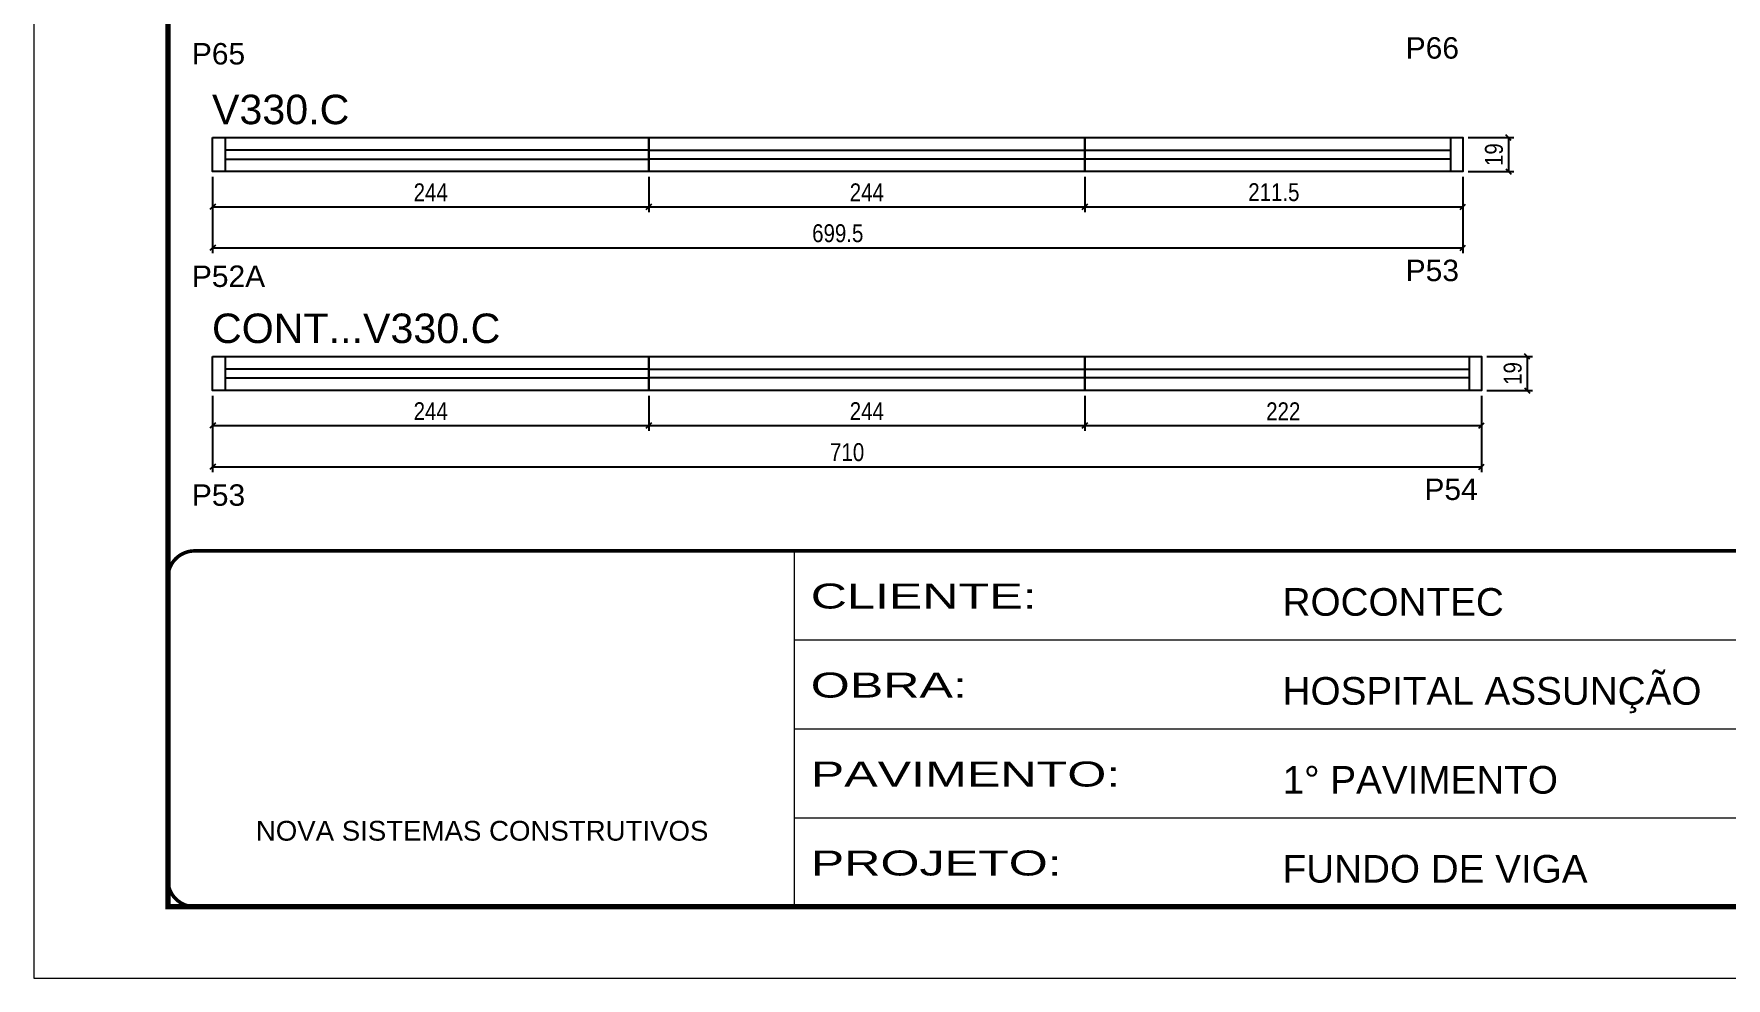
# Model space of a CAD drawing. Extents: x 3090 to 9343, y 762 to 5258.
# Drawn here: x 4688 to 5635, y 1911 to 2439 of the extents above; entities that cross this region are included whole.
import ezdxf

# ---------------------------------------------------------------- set-up
doc = ezdxf.new("R2010")
doc.units = 0
doc.linetypes.add('CONTINUO', pattern=[0])
doc.linetypes.add('DASHED', pattern=[0.75, 0.5, -0.25])
for name, color, linetype in [('5', 5, 'Continuous'), ('NOMENCLATURA', 7, 'Continuous'), ('Painéis', 200, 'Continuous'), ('SARR_2.2x7', 40, 'Continuous')]:
    doc.layers.add(name, color=color, linetype=linetype)
for name, color, linetype, lineweight in [('Folhas', 255, 'Continuous', 9), ('Romaneio', 3, 'Continuous', 13), ('SARRAFO DE PRESSAO', 251, 'DASHED', 9)]:
    doc.layers.add(name, color=color, linetype=linetype, lineweight=lineweight)
doc.styles.add('ARIAL', font='arial.ttf')
doc.styles.add('COTA TECNICA-50', font='techl___.ttf', dxfattribs={"height": 10})
doc.styles.get("Standard").update_dxf_attribs({"font": 'arial.ttf'})
doc.styles.add('Tecnologia', font='')
doc.styles.get('Tecnologia').set_extended_font_data('Forgotten Futurist')
doc.dimstyles.new('COTA PAINEL-50', dxfattribs={"dimtxt": 10, "dimasz": 3, "dimexe": 3, "dimexo": 3, "dimgap": 3, "dimtad": 1, "dimdec": 1, "dimzin": 12, "dimdsep": 46, "dimtxsty": 'COTA TECNICA-50', "dimblk1": 'OBLIQUE', "dimblk2": 'OBLIQUE', "dimsah": 1, "dimcen": 0.9, "dimclrd": 4, "dimclre": 4, "dimclrt": 240, "dimadec": 1, "dimazin": 3, "dimtfac": 1, "dimtdec": 1, "dimtmove": 0, "dimatfit": 3, "dimfxl": 1, "dimtolj": 1, "dimtzin": 12, "dimarcsym": 0})

# ---------------------------------------------------------------- blocks, each defined once
blk = doc.blocks.new('9999999999')
at = {"color": 30, "linetype": 'CONTINUO'}
for p, q in [((98564.56, 34230.21), (98564.56, 34429.45)), ((98564.56, 34379.64), (99583.98, 34379.64)), ((98564.56, 34329.83), (99487.98, 34329.83)), ((98564.56, 34280.02), (99487.98, 34280.02))]:
    blk.add_line(p, q, dxfattribs=at)
at = {"color": 30, "linetype": 'CONTINUO', "const_width": 2}
blk.add_lwpolyline([(99583.98, 34230.21), (99583.98, 34414.45, 0.414214), (99568.98, 34429.45), (98228.98, 34429.45, 0.414214), (98213.98, 34414.45), (98213.98, 34245.21, 0.414214), (98228.98, 34230.21), (99583.98, 34230.21)], format="xyb", dxfattribs=at)
at = {"layer": 'Folhas'}
blk.add_lwpolyline([(98138.98, 34190.21), (99623.98, 34190.21), (99623.98, 35240.21), (98138.98, 35240.21)], close=True, dxfattribs=at)
at = {"layer": 'Folhas', "color": 30, "const_width": 3}
blk.add_lwpolyline([(98213.98, 34230.21), (99583.98, 34230.21), (99583.98, 35200.21), (98213.98, 35200.21)], close=True, dxfattribs=at)
at = {"color": 7, "linetype": 'Continuous', "ltscale": 5, "style": 'ARIAL'}
for s, height, p in [('ROCONTEC', 15.483, (98837.68, 34393.13)), ('HOSPITAL ASSUNÇÃO', 15.4829, (98837.68, 34343.32)), ('1° PAVIMENTO', 15.4829, (98837.68, 34293.51)), ('NOVA SISTEMAS CONSTRUTIVOS', 11.0592, (98263.19, 34267.21)), ('FUNDO DE VIGA', 15.4829, (98837.68, 34243.7))]:
    blk.add_text(s, height=height, dxfattribs=at).set_placement(p)
at = {"layer": 'Folhas', "color": 7, "style": 'Tecnologia', "width": 1.5}
for s, p in [('CLIENTE:', (98573.65, 34397.17)), ('OBRA:', (98573.65, 34347.31)), ('PAVIMENTO:', (98573.65, 34297.5)), ('PROJETO:', (98573.65, 34247.69))]:
    blk.add_text(s, height=14, dxfattribs=at).set_placement(p)
blk = doc.blocks.new('_Oblique')
at = {"color": 0, "linetype": 'ByBlock', "lineweight": -2}
blk.add_line((-0.5, -0.5), (0.5, 0.5), dxfattribs=at)
blk = doc.blocks.new('*D46')
at = {"layer": 'Defpoints', "color": 0, "linetype": 'ByBlock', "transparency": 16777216}
for p in [(4788.48, 2362.14), (5487.98, 2362.14), (5487.98, 2319.43)]:
    blk.add_point(p, dxfattribs=at)
at = {"layer": 'Romaneio', "color": 4, "linetype": 'ByBlock', "lineweight": -2, "transparency": 16777216}
for p, q in [((4788.48, 2359.14), (4788.48, 2316.43)), ((5487.98, 2359.14), (5487.98, 2316.43)), ((4788.48, 2319.43), (5487.98, 2319.43))]:
    blk.add_line(p, q, dxfattribs=at)
at = {"layer": 'Romaneio', "color": 4, "linetype": 'ByBlock', "lineweight": -2, "transparency": 16777216, "xscale": 3, "yscale": 3, "zscale": 3, "rotation": 180}
blk.add_blockref('_Oblique', (4788.48, 2319.43), dxfattribs=at)
at = {"layer": 'Romaneio', "color": 4, "linetype": 'ByBlock', "lineweight": -2, "transparency": 16777216, "xscale": 3, "yscale": 3, "zscale": 3}
blk.add_blockref('_Oblique', (5487.98, 2319.43), dxfattribs=at)
at = {"layer": 'Romaneio', "color": 240, "linetype": 'ByBlock', "transparency": 16777216, "insert": (5138.23, 2327.57), "char_height": 10, "attachment_point": 5, "style": 'COTA TECNICA-50'}
blk.add_mtext('\\A1;699.5', dxfattribs=at)
blk = doc.blocks.new('*D279')
at = {"layer": 'Defpoints', "color": 0, "linetype": 'ByBlock', "transparency": 16777216}
for p in [(4788.48, 2362.14), (5032.48, 2362.14), (5032.48, 2342.46)]:
    blk.add_point(p, dxfattribs=at)
at = {"layer": 'Romaneio', "color": 4, "linetype": 'ByBlock', "lineweight": -2, "transparency": 16777216}
for p, q in [((4788.48, 2359.14), (4788.48, 2339.46)), ((5032.48, 2359.14), (5032.48, 2339.46)), ((4788.48, 2342.46), (5032.48, 2342.46))]:
    blk.add_line(p, q, dxfattribs=at)
at = {"layer": 'Romaneio', "color": 4, "linetype": 'ByBlock', "lineweight": -2, "transparency": 16777216, "xscale": 3, "yscale": 3, "zscale": 3, "rotation": 180}
blk.add_blockref('_Oblique', (4788.48, 2342.46), dxfattribs=at)
at = {"layer": 'Romaneio', "color": 4, "linetype": 'ByBlock', "lineweight": -2, "transparency": 16777216, "xscale": 3, "yscale": 3, "zscale": 3}
blk.add_blockref('_Oblique', (5032.48, 2342.46), dxfattribs=at)
at = {"layer": 'Romaneio', "color": 240, "linetype": 'ByBlock', "transparency": 16777216, "insert": (4910.48, 2350.53), "char_height": 10, "attachment_point": 5, "style": 'COTA TECNICA-50'}
blk.add_mtext('\\A1;244', dxfattribs=at)
blk = doc.blocks.new('*D280')
at = {"layer": 'Defpoints', "color": 0, "linetype": 'ByBlock', "transparency": 16777216}
for p in [(5032.48, 2362.14), (5276.48, 2362.14), (5276.48, 2342.46)]:
    blk.add_point(p, dxfattribs=at)
at = {"layer": 'Romaneio', "color": 4, "linetype": 'ByBlock', "lineweight": -2, "transparency": 16777216}
for p, q in [((5032.48, 2359.14), (5032.48, 2339.46)), ((5276.48, 2359.14), (5276.48, 2339.46)), ((5032.48, 2342.46), (5276.48, 2342.46))]:
    blk.add_line(p, q, dxfattribs=at)
at = {"layer": 'Romaneio', "color": 4, "linetype": 'ByBlock', "lineweight": -2, "transparency": 16777216, "xscale": 3, "yscale": 3, "zscale": 3, "rotation": 180}
blk.add_blockref('_Oblique', (5032.48, 2342.46), dxfattribs=at)
at = {"layer": 'Romaneio', "color": 4, "linetype": 'ByBlock', "lineweight": -2, "transparency": 16777216, "xscale": 3, "yscale": 3, "zscale": 3}
blk.add_blockref('_Oblique', (5276.48, 2342.46), dxfattribs=at)
at = {"layer": 'Romaneio', "color": 240, "linetype": 'ByBlock', "transparency": 16777216, "insert": (5154.48, 2350.53), "char_height": 10, "attachment_point": 5, "style": 'COTA TECNICA-50'}
blk.add_mtext('\\A1;244', dxfattribs=at)
blk = doc.blocks.new('*D281')
at = {"layer": 'Defpoints', "color": 0, "linetype": 'ByBlock', "transparency": 16777216}
for p in [(5276.48, 2362.14), (5487.98, 2362.14), (5487.98, 2342.46)]:
    blk.add_point(p, dxfattribs=at)
at = {"layer": 'Romaneio', "color": 4, "linetype": 'ByBlock', "lineweight": -2, "transparency": 16777216}
for p, q in [((5276.48, 2359.14), (5276.48, 2339.46)), ((5487.98, 2359.14), (5487.98, 2339.46)), ((5276.48, 2342.46), (5487.98, 2342.46))]:
    blk.add_line(p, q, dxfattribs=at)
at = {"layer": 'Romaneio', "color": 4, "linetype": 'ByBlock', "lineweight": -2, "transparency": 16777216, "xscale": 3, "yscale": 3, "zscale": 3, "rotation": 180}
blk.add_blockref('_Oblique', (5276.48, 2342.46), dxfattribs=at)
at = {"layer": 'Romaneio', "color": 4, "linetype": 'ByBlock', "lineweight": -2, "transparency": 16777216, "xscale": 3, "yscale": 3, "zscale": 3}
blk.add_blockref('_Oblique', (5487.98, 2342.46), dxfattribs=at)
at = {"layer": 'Romaneio', "color": 240, "linetype": 'ByBlock', "transparency": 16777216, "insert": (5382.23, 2350.57), "char_height": 10, "attachment_point": 5, "style": 'COTA TECNICA-50'}
blk.add_mtext('\\A1;211.5', dxfattribs=at)
blk = doc.blocks.new('*D47')
at = {"layer": 'Defpoints', "color": 0, "linetype": 'ByBlock', "transparency": 16777216}
for p in [(5487.98, 2381.14), (5487.98, 2362.14), (5513.49, 2362.14)]:
    blk.add_point(p, dxfattribs=at)
at = {"layer": 'Romaneio', "color": 4, "linetype": 'ByBlock', "lineweight": -2, "transparency": 16777216}
for p, q in [((5490.98, 2381.14), (5516.49, 2381.14)), ((5513.49, 2381.14), (5513.49, 2362.14)), ((5490.98, 2362.14), (5516.49, 2362.14))]:
    blk.add_line(p, q, dxfattribs=at)
at = {"layer": 'Romaneio', "color": 4, "linetype": 'ByBlock', "lineweight": -2, "transparency": 16777216, "xscale": 3, "yscale": 3, "zscale": 3}
for p, rotation in [((5513.49, 2381.14), 90), ((5513.49, 2362.14), 270)]:
    blk.add_blockref('_Oblique', p, dxfattribs=dict(at, rotation=rotation))
at = {"layer": 'Romaneio', "color": 240, "linetype": 'ByBlock', "transparency": 16777216, "insert": (5505.41, 2371.64), "char_height": 10, "attachment_point": 5, "rotation": 90, "style": 'COTA TECNICA-50'}
blk.add_mtext('\\A1;19', dxfattribs=at)
blk = doc.blocks.new('*D48')
at = {"layer": 'Defpoints', "color": 0, "linetype": 'ByBlock', "transparency": 16777216}
for p in [(4788.48, 2239.61), (5498.48, 2239.61), (5498.48, 2196.9)]:
    blk.add_point(p, dxfattribs=at)
at = {"layer": 'Romaneio', "color": 4, "linetype": 'ByBlock', "lineweight": -2, "transparency": 16777216}
for p, q in [((4788.48, 2236.61), (4788.48, 2193.9)), ((5498.48, 2236.61), (5498.48, 2193.9)), ((4788.48, 2196.9), (5498.48, 2196.9))]:
    blk.add_line(p, q, dxfattribs=at)
at = {"layer": 'Romaneio', "color": 4, "linetype": 'ByBlock', "lineweight": -2, "transparency": 16777216, "xscale": 3, "yscale": 3, "zscale": 3, "rotation": 180}
blk.add_blockref('_Oblique', (4788.48, 2196.9), dxfattribs=at)
at = {"layer": 'Romaneio', "color": 4, "linetype": 'ByBlock', "lineweight": -2, "transparency": 16777216, "xscale": 3, "yscale": 3, "zscale": 3}
blk.add_blockref('_Oblique', (5498.48, 2196.9), dxfattribs=at)
at = {"layer": 'Romaneio', "color": 240, "linetype": 'ByBlock', "transparency": 16777216, "insert": (5143.48, 2205), "char_height": 10, "attachment_point": 5, "style": 'COTA TECNICA-50'}
blk.add_mtext('\\A1;710', dxfattribs=at)
blk = doc.blocks.new('*D282')
at = {"layer": 'Defpoints', "color": 0, "linetype": 'ByBlock', "transparency": 16777216}
for p in [(4788.48, 2239.61), (5032.48, 2239.61), (5032.48, 2219.93)]:
    blk.add_point(p, dxfattribs=at)
at = {"layer": 'Romaneio', "color": 4, "linetype": 'ByBlock', "lineweight": -2, "transparency": 16777216}
for p, q in [((4788.48, 2236.61), (4788.48, 2216.93)), ((5032.48, 2236.61), (5032.48, 2216.93)), ((4788.48, 2219.93), (5032.48, 2219.93))]:
    blk.add_line(p, q, dxfattribs=at)
at = {"layer": 'Romaneio', "color": 4, "linetype": 'ByBlock', "lineweight": -2, "transparency": 16777216, "xscale": 3, "yscale": 3, "zscale": 3, "rotation": 180}
blk.add_blockref('_Oblique', (4788.48, 2219.93), dxfattribs=at)
at = {"layer": 'Romaneio', "color": 4, "linetype": 'ByBlock', "lineweight": -2, "transparency": 16777216, "xscale": 3, "yscale": 3, "zscale": 3}
blk.add_blockref('_Oblique', (5032.48, 2219.93), dxfattribs=at)
at = {"layer": 'Romaneio', "color": 240, "linetype": 'ByBlock', "transparency": 16777216, "insert": (4910.48, 2228), "char_height": 10, "attachment_point": 5, "style": 'COTA TECNICA-50'}
blk.add_mtext('\\A1;244', dxfattribs=at)
blk = doc.blocks.new('*D283')
at = {"layer": 'Defpoints', "color": 0, "linetype": 'ByBlock', "transparency": 16777216}
for p in [(5032.48, 2239.61), (5276.48, 2239.61), (5276.48, 2219.93)]:
    blk.add_point(p, dxfattribs=at)
at = {"layer": 'Romaneio', "color": 4, "linetype": 'ByBlock', "lineweight": -2, "transparency": 16777216}
for p, q in [((5032.48, 2236.61), (5032.48, 2216.93)), ((5276.48, 2236.61), (5276.48, 2216.93)), ((5032.48, 2219.93), (5276.48, 2219.93))]:
    blk.add_line(p, q, dxfattribs=at)
at = {"layer": 'Romaneio', "color": 4, "linetype": 'ByBlock', "lineweight": -2, "transparency": 16777216, "xscale": 3, "yscale": 3, "zscale": 3, "rotation": 180}
blk.add_blockref('_Oblique', (5032.48, 2219.93), dxfattribs=at)
at = {"layer": 'Romaneio', "color": 4, "linetype": 'ByBlock', "lineweight": -2, "transparency": 16777216, "xscale": 3, "yscale": 3, "zscale": 3}
blk.add_blockref('_Oblique', (5276.48, 2219.93), dxfattribs=at)
at = {"layer": 'Romaneio', "color": 240, "linetype": 'ByBlock', "transparency": 16777216, "insert": (5154.48, 2228), "char_height": 10, "attachment_point": 5, "style": 'COTA TECNICA-50'}
blk.add_mtext('\\A1;244', dxfattribs=at)
blk = doc.blocks.new('*D284')
at = {"layer": 'Defpoints', "color": 0, "linetype": 'ByBlock', "transparency": 16777216}
for p in [(5276.48, 2239.61), (5498.48, 2239.61), (5498.48, 2219.93)]:
    blk.add_point(p, dxfattribs=at)
at = {"layer": 'Romaneio', "color": 4, "linetype": 'ByBlock', "lineweight": -2, "transparency": 16777216}
for p, q in [((5276.48, 2236.61), (5276.48, 2216.93)), ((5498.48, 2236.61), (5498.48, 2216.93)), ((5276.48, 2219.93), (5498.48, 2219.93))]:
    blk.add_line(p, q, dxfattribs=at)
at = {"layer": 'Romaneio', "color": 4, "linetype": 'ByBlock', "lineweight": -2, "transparency": 16777216, "xscale": 3, "yscale": 3, "zscale": 3, "rotation": 180}
blk.add_blockref('_Oblique', (5276.48, 2219.93), dxfattribs=at)
at = {"layer": 'Romaneio', "color": 4, "linetype": 'ByBlock', "lineweight": -2, "transparency": 16777216, "xscale": 3, "yscale": 3, "zscale": 3}
blk.add_blockref('_Oblique', (5498.48, 2219.93), dxfattribs=at)
at = {"layer": 'Romaneio', "color": 240, "linetype": 'ByBlock', "transparency": 16777216, "insert": (5387.48, 2227.93), "char_height": 10, "attachment_point": 5, "style": 'COTA TECNICA-50'}
blk.add_mtext('\\A1;222', dxfattribs=at)
blk = doc.blocks.new('*D49')
at = {"layer": 'Defpoints', "color": 0, "linetype": 'ByBlock', "transparency": 16777216}
for p in [(5498.48, 2258.61), (5498.48, 2239.61), (5523.99, 2239.61)]:
    blk.add_point(p, dxfattribs=at)
at = {"layer": 'Romaneio', "color": 4, "linetype": 'ByBlock', "lineweight": -2, "transparency": 16777216}
for p, q in [((5501.48, 2258.61), (5526.99, 2258.61)), ((5523.99, 2258.61), (5523.99, 2239.61)), ((5501.48, 2239.61), (5526.99, 2239.61))]:
    blk.add_line(p, q, dxfattribs=at)
at = {"layer": 'Romaneio', "color": 4, "linetype": 'ByBlock', "lineweight": -2, "transparency": 16777216, "xscale": 3, "yscale": 3, "zscale": 3}
for p, rotation in [((5523.99, 2258.61), 90), ((5523.99, 2239.61), 270)]:
    blk.add_blockref('_Oblique', p, dxfattribs=dict(at, rotation=rotation))
at = {"layer": 'Romaneio', "color": 240, "linetype": 'ByBlock', "transparency": 16777216, "insert": (5515.91, 2249.11), "char_height": 10, "attachment_point": 5, "rotation": 90, "style": 'COTA TECNICA-50'}
blk.add_mtext('\\A1;19', dxfattribs=at)

msp = doc.modelspace()

# ---------------------------------------------------------------- linework, layer by layer
at = {"layer": 'Painéis', "linetype": 'Continuous'}
for points in [[(4788.48, 2381.14), (5032.48, 2381.14), (5032.48, 2362.14), (4788.48, 2362.14)], [(5032.48, 2381.14), (5276.48, 2381.14), (5276.48, 2362.14), (5032.48, 2362.14)], [(5276.48, 2381.14), (5487.98, 2381.14), (5487.98, 2362.14), (5276.48, 2362.14)], [(4788.48, 2258.61), (5032.48, 2258.61), (5032.48, 2239.61), (4788.48, 2239.61)], [(5032.48, 2258.61), (5276.48, 2258.61), (5276.48, 2239.61), (5032.48, 2239.61)], [(5276.48, 2258.61), (5498.48, 2258.61), (5498.48, 2239.61), (5276.48, 2239.61)]]:
    msp.add_lwpolyline(points, close=True, dxfattribs=at)
at = {"layer": 'SARR_2.2x7', "linetype": 'Continuous'}
for p, q in [((4795.48, 2381.14), (4795.48, 2362.14)), ((5480.98, 2381.14), (5480.98, 2362.14)), ((5032.48, 2374.14), (4795.48, 2374.14)), ((4795.48, 2369.14), (5032.48, 2369.14)), ((5032.48, 2374.14), (5276.48, 2374.14)), ((5276.48, 2369.14), (5032.48, 2369.14)), ((5276.48, 2374.14), (5480.98, 2374.14)), ((5480.98, 2369.14), (5276.48, 2369.14)), ((4795.48, 2258.61), (4795.48, 2239.61)), ((5491.48, 2258.61), (5491.48, 2239.61)), ((5032.48, 2251.61), (4795.48, 2251.61)), ((4795.48, 2246.61), (5032.48, 2246.61)), ((5032.48, 2251.61), (5276.48, 2251.61)), ((5276.48, 2246.61), (5032.48, 2246.61)), ((5276.48, 2251.61), (5491.48, 2251.61)), ((5491.48, 2246.61), (5276.48, 2246.61))]:
    msp.add_line(p, q, dxfattribs=at)

# ---------------------------------------------------------------- block references
at = {"layer": 'SARRAFO DE PRESSAO', "color": 6, "linetype": 'ByBlock'}
msp.add_blockref('9999999999', (-93450.55, -32279.68), dxfattribs=at)

# ---------------------------------------------------------------- texts
at = {"layer": '5', "linetype": 'Continuous'}
for s, p in [('P65', (4776.84, 2422.12)), ('P66', (5455.99, 2425.38)), ('P53', (5455.99, 2300.81)), ('P52A', (4776.84, 2297.55)), ('P54', (5466.49, 2178.28)), ('P53', (4776.84, 2175.02))]:
    msp.add_text(s, height=12, rotation=359.99996, dxfattribs=at).set_placement(p)
at = {"layer": 'NOMENCLATURA', "linetype": 'Continuous'}
for s, p in [('V330.C', (4788.09, 2388.68)), ('CONT...V330.C', (4788.09, 2266.15))]:
    msp.add_text(s, height=16.5, dxfattribs=at).set_placement(p)

# ---------------------------------------------------------------- dimensions: what is measured, and where the dimension line sits
at = {"layer": 'Romaneio', "linetype": 'ByBlock'}
for p1, p2, distance, picture, middle in [((5487.98, 2381.14), (5487.98, 2362.14), 25.52, '*D47', (5505.41, 2371.64)), ((4788.48, 2362.14), (5487.98, 2362.14), -42.71, '*D46', (5138.23, 2327.57)), ((4788.48, 2362.14), (5032.48, 2362.14), -19.68, '*D279', (4910.48, 2350.53)), ((5032.48, 2362.14), (5276.48, 2362.14), -19.68, '*D280', (5154.48, 2350.53)), ((5276.48, 2362.14), (5487.98, 2362.14), -19.68, '*D281', (5382.23, 2350.57)), ((5498.48, 2258.61), (5498.48, 2239.61), 25.52, '*D49', (5515.91, 2249.11)), ((4788.48, 2239.61), (5498.48, 2239.61), -42.71, '*D48', (5143.48, 2205)), ((4788.48, 2239.61), (5032.48, 2239.61), -19.68, '*D282', (4910.48, 2228)), ((5032.48, 2239.61), (5276.48, 2239.61), -19.68, '*D283', (5154.48, 2228)), ((5276.48, 2239.61), (5498.48, 2239.61), -19.68, '*D284', (5387.48, 2227.93))]:
    dim = msp.add_aligned_dim(p1=p1, p2=p2, distance=distance, dimstyle='COTA PAINEL-50', override={"dimarcsym": 1}, dxfattribs=at)
    dim.commit()
    dim.dimension.update_dxf_attribs({"geometry": picture, "text_midpoint": middle})

doc.saveas('drawing.dxf')
